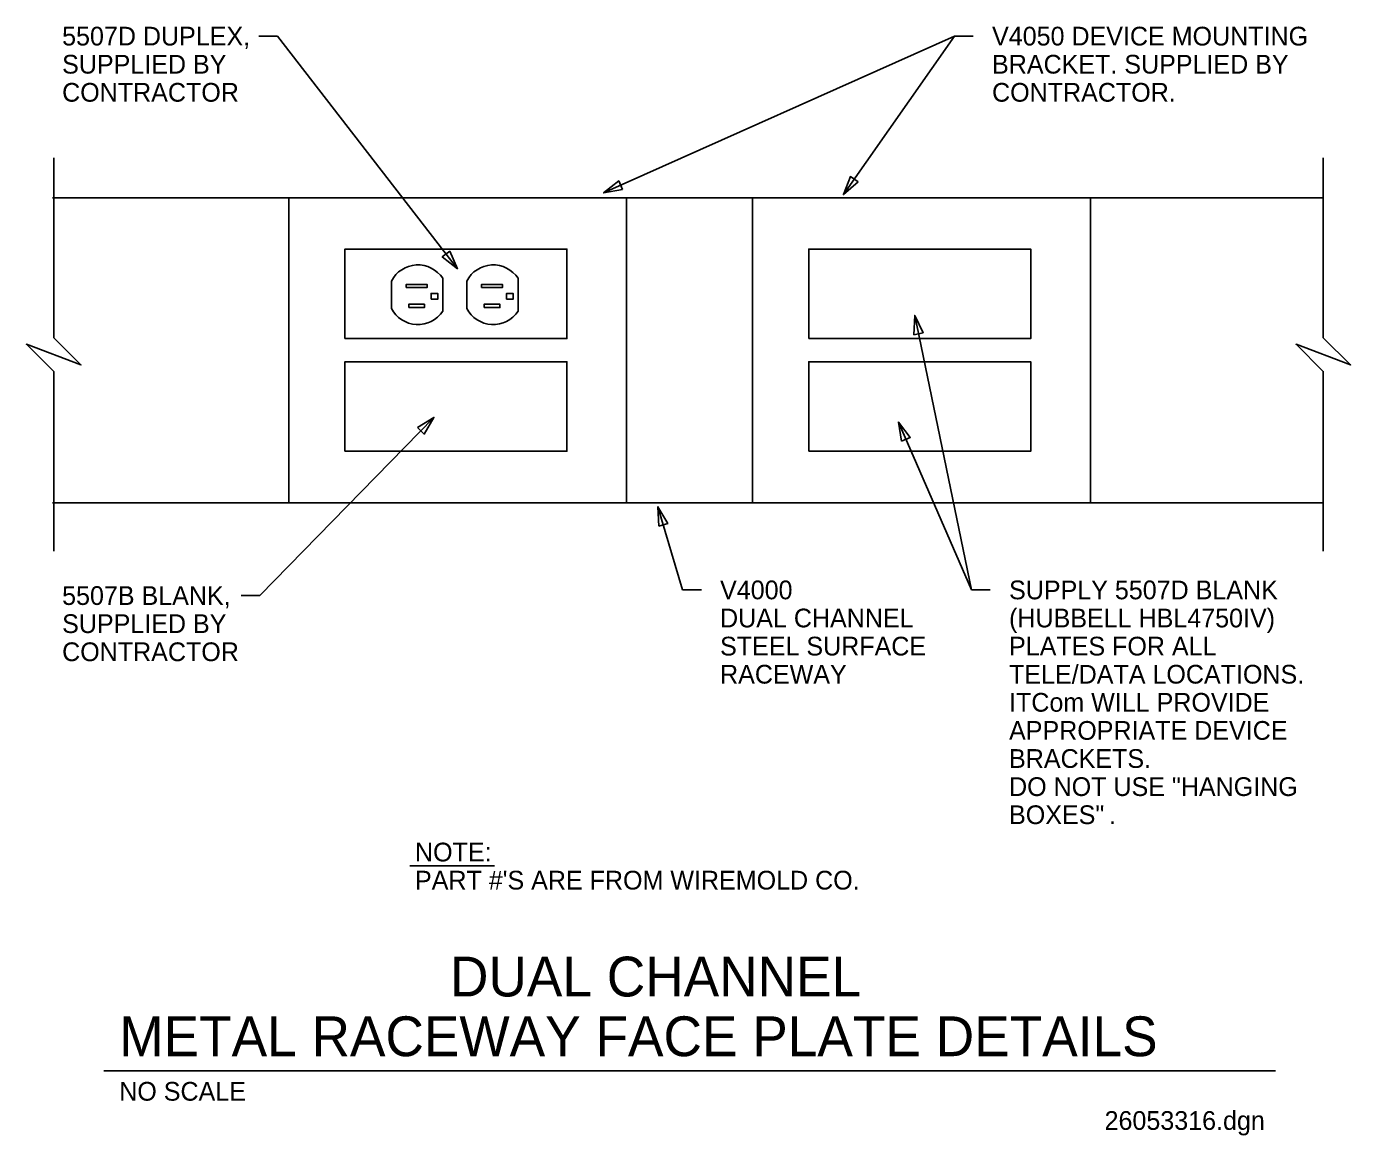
# Model space of a CAD drawing. Extents: x 10111 to 10158.1, y 10082.9 to 10122.3.
import ezdxf

# ---------------------------------------------------------------- set-up
doc = ezdxf.new("R2010")
doc.units = 0
for name, color, linetype in [('Level 3', 7, 'Continuous'), ('Level 50', 7, 'Continuous'), ('Level 52', 7, 'Continuous'), ('Level 59', 7, 'Continuous'), ('Level 60', 7, 'Continuous'), ('Level 61', 7, 'Continuous'), ('Level 62', 7, 'Continuous'), ('Level 63', 7, 'Continuous')]:
    doc.layers.add(name, color=color, linetype=linetype)

msp = doc.modelspace()

# ---------------------------------------------------------------- linework, layer by layer
at = {"layer": 'Level 50'}
for points in [[(10111.972, 10117.659), (10111.972, 10111.259), (10112.941, 10110.29), (10111.003, 10111.028), (10111.972, 10110.059), (10111.972, 10103.659)], [(10157.148, 10117.659), (10157.148, 10111.259), (10158.117, 10110.29), (10156.179, 10111.028), (10157.148, 10110.059), (10157.148, 10103.659)]]:
    msp.add_lwpolyline(points, dxfattribs=at)
at = {"layer": 'Level 59'}
msp.add_line((10113.75, 10085.176), (10155.444, 10085.176), dxfattribs=at)
at = {"layer": 'Level 60'}
for points in [[(10122.337, 10111.226), (10130.235, 10111.226), (10130.235, 10114.411), (10122.337, 10114.411)], [(10138.841, 10111.226), (10146.739, 10111.226), (10146.739, 10114.411), (10138.841, 10114.411)], [(10122.337, 10107.216), (10130.235, 10107.216), (10130.235, 10110.401), (10122.337, 10110.401)], [(10138.841, 10107.216), (10146.739, 10107.216), (10146.739, 10110.401), (10138.841, 10110.401)]]:
    msp.add_lwpolyline(points, close=True, dxfattribs=at)
at = {"layer": 'Level 61'}
for p, q in [((10157.151, 10116.239), (10111.932, 10116.239)), ((10157.151, 10105.388), (10111.932, 10105.388))]:
    msp.add_line(p, q, dxfattribs=at)
at = {"layer": 'Level 62'}
for p, q in [((10123.988, 10112.303), (10123.988, 10113.275)), ((10125.815, 10112.203), (10125.815, 10113.376)), ((10126.669, 10112.303), (10126.669, 10113.275)), ((10128.497, 10112.203), (10128.497, 10113.376))]:
    msp.add_line(p, q, dxfattribs=at)
for points in [[(10120.333, 10105.388), (10132.357, 10105.388), (10132.357, 10116.239), (10120.333, 10116.239)], [(10136.837, 10105.388), (10148.861, 10105.388), (10148.861, 10116.239), (10136.837, 10116.239)], [(10124.518, 10113.04), (10125.255, 10113.04), (10125.255, 10113.158), (10124.518, 10113.158)], [(10127.2, 10113.04), (10127.937, 10113.04), (10127.937, 10113.158), (10127.2, 10113.158)], [(10125.402, 10112.627), (10125.638, 10112.627), (10125.638, 10112.833), (10125.402, 10112.833)], [(10128.084, 10112.627), (10128.32, 10112.627), (10128.32, 10112.833), (10128.084, 10112.833)], [(10124.606, 10112.332), (10125.166, 10112.332), (10125.166, 10112.45), (10124.606, 10112.45)], [(10127.288, 10112.332), (10127.848, 10112.332), (10127.848, 10112.45), (10127.288, 10112.45)]]:
    msp.add_lwpolyline(points, close=True, dxfattribs=at)
for centre, start, end in [((10124.931, 10112.789), 33.558, 152.7334), ((10127.612, 10112.789), 33.558, 152.7334), ((10124.931, 10112.789), 207.2666, 326.442), ((10127.612, 10112.789), 207.2666, 326.442)]:
    msp.add_arc(centre, 1.061, start, end, dxfattribs=at)
at = {"layer": 'Level 63'}
for p, q in [((10119.271, 10121.991), (10119.938, 10121.991)), ((10119.938, 10121.991), (10126.34, 10113.711)), ((10144.028, 10121.991), (10131.538, 10116.414)), ((10144.028, 10121.991), (10140.075, 10116.351)), ((10144.695, 10121.991), (10144.028, 10121.991)), ((10144.695, 10121.991), (10144.028, 10121.991)), ((10144.634, 10102.285), (10142.612, 10112.053)), ((10119.308, 10102.084), (10125.504, 10108.423)), ((10144.634, 10102.285), (10142.032, 10108.257)), ((10134.35, 10102.285), (10133.473, 10105.244)), ((10135.017, 10102.285), (10134.35, 10102.285)), ((10145.3, 10102.285), (10144.634, 10102.285)), ((10145.3, 10102.285), (10144.634, 10102.285)), ((10118.641, 10102.084), (10119.308, 10102.084)), ((10124.649, 10092.466), (10127.655, 10092.466))]:
    msp.add_line(p, q, dxfattribs=at)
for points in [[(10140.594, 10116.802), (10140.075, 10116.351), (10140.321, 10116.993)], [(10132.215, 10116.533), (10131.538, 10116.414), (10132.079, 10116.838)], [(10126.064, 10114.34), (10126.34, 10113.711), (10125.8, 10114.136)], [(10142.584, 10111.367), (10142.612, 10112.053), (10142.91, 10111.434)], [(10124.919, 10108.063), (10125.504, 10108.423), (10125.157, 10107.83)], [(10142.145, 10107.579), (10142.032, 10108.257), (10142.451, 10107.712)], [(10133.502, 10104.558), (10133.473, 10105.244), (10133.822, 10104.652)]]:
    msp.add_lwpolyline(points, close=True, dxfattribs=at)

# ---------------------------------------------------------------- texts
at = {"layer": 'Level 3'}
msp.add_text('26053316.dgn', height=0.66667, dxfattribs=at).set_placement((10149.366, 10083.07))
at = {"layer": 'Level 52'}
msp.add_text('NO SCALE', height=0.6667, dxfattribs=at).set_placement((10114.303, 10084.109))
at = {"layer": 'Level 59'}
for s, p in [('DUAL CHANNEL', (10126.073, 10087.817)), ('METAL RACEWAY FACE PLATE DETAILS ', (10114.303, 10085.692))]:
    msp.add_text(s, height=1.41667, dxfattribs=at).set_placement(p)
at = {"layer": 'Level 63'}
for s, height, p in [('5507D DUPLEX,', 0.66667, (10112.271, 10121.658)), ('V4050 DEVICE MOUNTING', 0.66667, (10145.362, 10121.658)), ('SUPPLIED BY', 0.66667, (10112.271, 10120.658)), ('BRACKET. SUPPLIED BY', 0.66667, (10145.362, 10120.658)), ('CONTRACTOR', 0.6667, (10112.271, 10119.658)), ('CONTRACTOR.', 0.66667, (10145.362, 10119.658)), ('5507B BLANK,', 0.66667, (10112.271, 10101.75)), ('V4000', 0.6667, (10135.683, 10101.951)), ('SUPPLY 5507D BLANK', 0.66667, (10145.967, 10101.951)), ('SUPPLIED BY ', 0.66667, (10112.271, 10100.75)), ('DUAL CHANNEL', 0.66667, (10135.683, 10100.951)), ('(HUBBELL HBL4750IV)', 0.66667, (10145.967, 10100.951)), ('CONTRACTOR', 0.6667, (10112.271, 10099.75)), ('STEEL SURFACE', 0.66667, (10135.683, 10099.951)), ('PLATES FOR ALL', 0.66667, (10145.967, 10099.951)), ('RACEWAY', 0.6667, (10135.683, 10098.951)), ('TELE/DATA LOCATIONS.', 0.66667, (10145.967, 10098.951)), ('ITCom WILL PROVIDE', 0.66667, (10145.967, 10097.951)), ('APPROPRIATE DEVICE', 0.66667, (10145.967, 10096.951)), ('BRACKETS.', 0.6667, (10145.967, 10095.951)), ('DO NOT USE "HANGING', 0.66667, (10145.967, 10094.951)), ('BOXES"', 0.6667, (10145.967, 10093.951)), ('.', 0.667, (10149.523, 10093.951)), ('NOTE:', 0.6667, (10124.828, 10092.623)), ("PART #'S ARE FROM WIREMOLD CO. ", 0.66667, (10124.828, 10091.623))]:
    msp.add_text(s, height=height, dxfattribs=at).set_placement(p)

doc.saveas('drawing.dxf')
